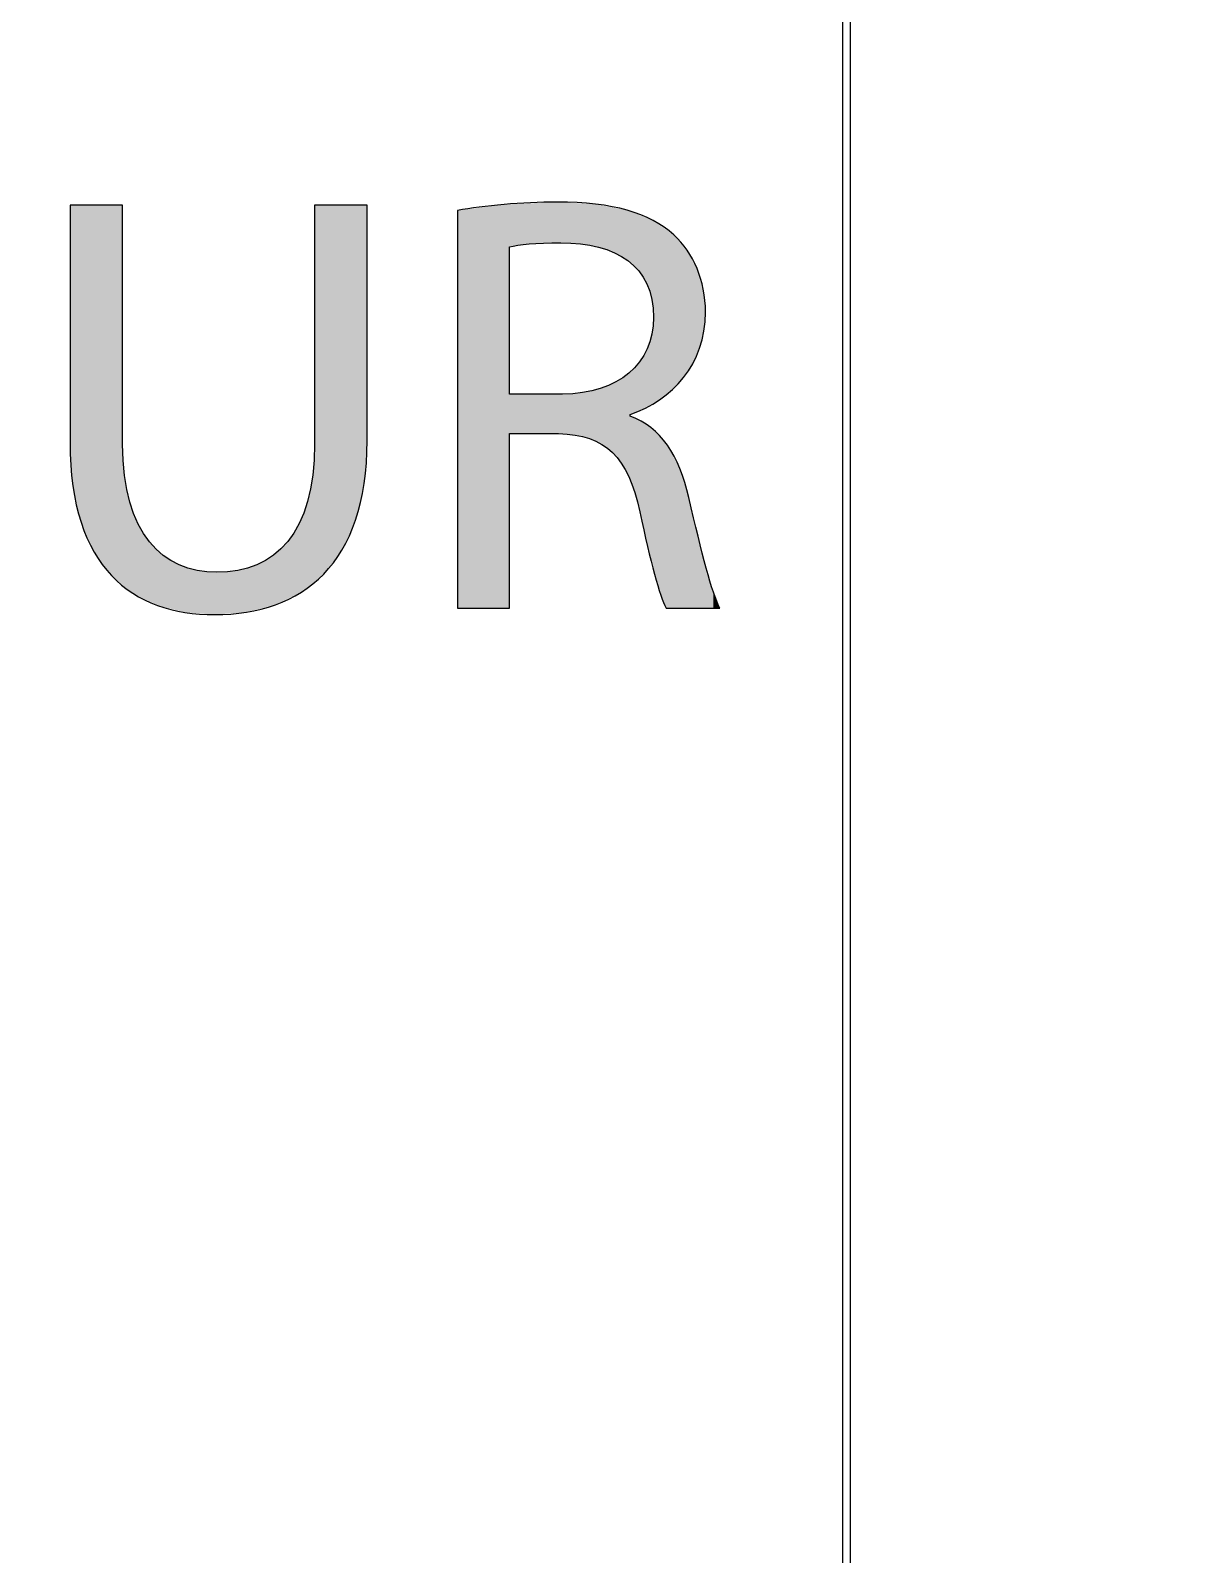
# Model space of a CAD drawing. Extents: x 0 to 360, y -268 to 0.
# Drawn here: x 318.89 to 324.74, y -195.15 to -187.51 of the extents above; entities that cross this region are included whole.
import ezdxf

# ---------------------------------------------------------------- set-up
doc = ezdxf.new("R2010")
doc.units = 0
doc.layers.add('LAYER_1', color=7, linetype='CONTINUOUS')

# ---------------------------------------------------------------- blocks, each defined once
blk = doc.blocks.new('*U396')
at = {"layer": 'LAYER_1', "color": 250}
for points in [[(319.0858, -189.571), (319.0858, -188.3811), (319.1, -189.789)], [(319.1, -189.789), (319.1, -188.3811), (319.141, -189.9717)], [(319.141, -189.9717), (319.141, -188.3811), (319.1708, -190.0504)], [(319.1708, -190.0504), (319.1708, -188.3811), (319.2064, -190.1211)], [(319.2064, -190.1211), (319.2064, -188.3811), (319.2474, -190.1839)], [(319.2474, -190.1839), (319.2474, -188.3811), (319.2936, -190.239)], [(319.2936, -190.239), (319.2936, -188.3811), (319.3447, -190.2868)], [(319.3447, -190.2868), (319.3447, -188.3811), (319.3497, -190.2905)], [(319.3497, -190.2905), (319.3497, -189.5803), (319.3588, -190.2972)], [(320.3122, -190.2732), (320.3045, -189.7141), (320.3122, -189.5803)], [(319.3588, -190.2972), (319.3588, -189.737), (319.3853, -190.3166)], [(320.3033, -190.2812), (320.2771, -189.8678), (320.3033, -189.7353)], [(320.3045, -190.2803), (320.3033, -189.7353), (320.3045, -189.7141)], [(319.3853, -190.3166), (319.3853, -189.8703), (319.4002, -190.3275)], [(319.4002, -190.3275), (319.4002, -189.9094), (319.4276, -190.3409)], [(320.2771, -190.3), (320.246, -189.9492), (320.2771, -189.8678)], [(319.4276, -190.3409), (319.4276, -189.981), (319.484, -190.3687)], [(320.2349, -190.3277), (320.1777, -190.0676), (320.2349, -189.9784)], [(320.246, -190.3223), (320.2349, -189.9784), (320.246, -189.9492)], [(319.484, -190.3687), (319.484, -190.0698), (319.5238, -190.3883)], [(320.1777, -190.3556), (320.116, -190.127), (320.1777, -190.0676)], [(319.5238, -190.3883), (319.5238, -190.1089), (319.5531, -190.3958)], [(319.5531, -190.3958), (319.5531, -190.1376), (319.6334, -190.4162)], [(320.1066, -190.3881), (320.0227, -190.1843), (320.1066, -190.1361)], [(320.116, -190.3857), (320.1066, -190.1361), (320.116, -190.127)], [(319.6334, -190.4162), (319.6334, -190.1851), (319.6619, -190.4234)], [(319.6619, -190.4234), (319.6619, -190.194), (319.7232, -190.428)], [(319.7232, -190.428), (319.7232, -190.213), (319.812, -190.4347)], [(319.9271, -190.426), (319.821, -190.2222), (319.9271, -190.2128)], [(319.9705, -190.4227), (319.9271, -190.2128), (319.9705, -190.1999)], [(320.0227, -190.4094), (319.9705, -190.1999), (320.0227, -190.1843)]]:
    blk.add_solid(points, dxfattribs=at)
at = {"layer": 'LAYER_1', "color": 250, "extrusion": (0, 0, -1)}
for points in [[(-319.1, -189.789), (-319.0858, -188.3811), (-319.1, -188.3811)], [(-319.141, -189.9717), (-319.1, -188.3811), (-319.141, -188.3811)], [(-319.1708, -190.0504), (-319.141, -188.3811), (-319.1708, -188.3811)], [(-319.2064, -190.1211), (-319.1708, -188.3811), (-319.2064, -188.3811)], [(-319.2474, -190.1839), (-319.2064, -188.3811), (-319.2474, -188.3811)], [(-319.2936, -190.239), (-319.2474, -188.3811), (-319.2936, -188.3811)], [(-319.3447, -190.2868), (-319.2936, -188.3811), (-319.3447, -188.3811)], [(-319.3497, -190.2905), (-319.3447, -188.3811), (-319.3497, -188.3811)], [(-320.3122, -190.2732), (-320.3122, -188.3811), (-320.3581, -190.2312)], [(-320.3581, -190.2312), (-320.3122, -188.3811), (-320.3581, -188.3811)], [(-320.3581, -190.2312), (-320.3581, -188.3811), (-320.4066, -190.1748)], [(-320.4066, -190.1748), (-320.3581, -188.3811), (-320.4066, -188.3811)], [(-320.4066, -190.1748), (-320.4066, -188.3811), (-320.4497, -190.111)], [(-320.4497, -190.111), (-320.4066, -188.3811), (-320.4497, -188.3811)], [(-320.4497, -190.111), (-320.4497, -188.3811), (-320.487, -190.0396)], [(-320.487, -190.0396), (-320.4497, -188.3811), (-320.487, -188.3811)], [(-320.487, -190.0396), (-320.487, -188.3811), (-320.5183, -189.9603)], [(-320.5183, -189.9603), (-320.487, -188.3811), (-320.5183, -188.3811)], [(-320.5183, -189.9603), (-320.5183, -188.3811), (-320.5431, -189.8731)], [(-320.5431, -189.8731), (-320.5183, -188.3811), (-320.5431, -188.3811)], [(-320.5431, -189.8731), (-320.5431, -188.3811), (-320.5612, -189.7778)], [(-320.5612, -189.7778), (-320.5431, -188.3811), (-320.5612, -188.3811)], [(-320.5612, -189.7778), (-320.5612, -188.3811), (-320.5761, -189.5621)], [(-320.5761, -189.5621), (-320.5612, -188.3811), (-320.5761, -188.3811)], [(-319.3588, -190.2972), (-319.3497, -189.5803), (-319.3588, -189.737)], [(-319.3853, -190.3166), (-319.3588, -189.737), (-319.3853, -189.8703)], [(-320.3033, -190.2812), (-320.3033, -189.7353), (-320.3045, -190.2803)], [(-320.3045, -190.2803), (-320.3045, -189.7141), (-320.3122, -190.2732)], [(-319.4002, -190.3275), (-319.3853, -189.8703), (-319.4002, -189.9094)], [(-319.4276, -190.3409), (-319.4002, -189.9094), (-319.4276, -189.981)], [(-320.2771, -190.3), (-320.2771, -189.8678), (-320.3033, -190.2812)], [(-319.484, -190.3687), (-319.4276, -189.981), (-319.484, -190.0698)], [(-320.2349, -190.3277), (-320.2349, -189.9784), (-320.246, -190.3223)], [(-320.246, -190.3223), (-320.246, -189.9492), (-320.2771, -190.3)], [(-319.5238, -190.3883), (-319.484, -190.0698), (-319.5238, -190.1089)], [(-320.1777, -190.3556), (-320.1777, -190.0676), (-320.2349, -190.3277)], [(-319.5531, -190.3958), (-319.5238, -190.1089), (-319.5531, -190.1376)], [(-319.6334, -190.4162), (-319.5531, -190.1376), (-319.6334, -190.1851)], [(-320.1066, -190.3881), (-320.1066, -190.1361), (-320.116, -190.3857)], [(-320.116, -190.3857), (-320.116, -190.127), (-320.1777, -190.3556)], [(-319.6619, -190.4234), (-319.6334, -190.1851), (-319.6619, -190.194)], [(-319.7232, -190.428), (-319.6619, -190.194), (-319.7232, -190.213)], [(-319.812, -190.4347), (-319.7232, -190.213), (-319.812, -190.2213)], [(-319.812, -190.4347), (-319.812, -190.2213), (-319.821, -190.434)], [(-319.821, -190.434), (-319.812, -190.2213), (-319.821, -190.2222)], [(-319.821, -190.434), (-319.821, -190.2222), (-319.9271, -190.426)], [(-319.9271, -190.426), (-319.9271, -190.2128), (-319.9705, -190.4227)], [(-319.9705, -190.4227), (-319.9705, -190.1999), (-320.0227, -190.4094)], [(-320.0227, -190.4094), (-320.0227, -190.1843), (-320.1066, -190.3881)]]:
    blk.add_solid(points, dxfattribs=at)
blk = doc.blocks.new('*U397')
at = {"layer": 'LAYER_1', "color": 250}
for points in [[(321.2628, -190.402), (321.0295, -188.408), (321.2628, -188.3779)], [(321.2899, -190.402), (321.2628, -188.3779), (321.2899, -188.3767)], [(321.3315, -188.5825), (321.2899, -188.3767), (321.3315, -188.3748)], [(321.3886, -188.5759), (321.3315, -188.3748), (321.3886, -188.3723)], [(321.4608, -188.5715), (321.3886, -188.3723), (321.4608, -188.369)], [(321.5297, -188.5702), (321.4608, -188.369), (321.5297, -188.3659)], [(321.5476, -188.5699), (321.5476, -188.3669), (321.5566, -188.5704)], [(321.5566, -188.5704), (321.5566, -188.3674), (321.6077, -188.5731)], [(321.6077, -188.5731), (321.6077, -188.3701), (321.619, -188.5738)], [(321.619, -188.5738), (321.619, -188.3707), (321.647, -188.5753)], [(321.647, -188.5753), (321.647, -188.3721), (321.6563, -188.5767)], [(321.6563, -188.5767), (321.6563, -188.3726), (321.6912, -188.5818)], [(321.6912, -188.5818), (321.6912, -188.3745), (321.6932, -188.5821)], [(321.6932, -188.5821), (321.6932, -188.3746), (321.7023, -188.5841)], [(321.7023, -188.5841), (321.7023, -188.3751), (321.7215, -188.5883)], [(321.7215, -188.5883), (321.7215, -188.3761), (321.7369, -188.5917)], [(321.7369, -188.5917), (321.7369, -188.379), (321.7456, -188.5944)], [(321.7456, -188.5944), (321.7456, -188.3807), (321.7533, -188.5967)], [(321.7533, -188.5967), (321.7533, -188.3822), (321.7779, -188.6042)], [(321.7779, -188.6042), (321.7779, -188.3869), (321.786, -188.6075)], [(321.786, -188.6075), (321.786, -188.3885), (321.8063, -188.6156)], [(321.8063, -188.6156), (321.8063, -188.3924), (321.8162, -188.6196)], [(321.8162, -188.6196), (321.8162, -188.3943), (321.8236, -188.6234)], [(321.8236, -188.6234), (321.8236, -188.3957), (321.8509, -188.6377)], [(321.8509, -188.6377), (321.8509, -188.401), (321.8516, -188.638)], [(321.8516, -188.638), (321.8516, -188.4011), (321.858, -188.6423)], [(321.858, -188.6423), (321.858, -188.4023), (321.8806, -188.6573)], [(321.8806, -188.6573), (321.8806, -188.4067), (321.8838, -188.6594)], [(321.8838, -188.6594), (321.8838, -188.4079), (321.8881, -188.663)], [(321.8881, -188.663), (321.8881, -188.4097), (321.8893, -188.664)], [(321.8893, -188.664), (321.8893, -188.4101), (321.8956, -188.6693)], [(321.8956, -188.6693), (321.8956, -188.4126), (321.9128, -188.6838)], [(321.9128, -188.6838), (321.9128, -188.4194), (321.9173, -188.6887)], [(321.9173, -188.6887), (321.9173, -188.4212), (321.9188, -188.6903)], [(321.9188, -188.6903), (321.9188, -188.4218), (321.9384, -188.7114)], [(321.9384, -188.7114), (321.9384, -188.4296), (321.942, -188.7163)], [(321.942, -188.7163), (321.942, -188.431), (321.9438, -188.7189)], [(321.9438, -188.7189), (321.9438, -188.4317), (321.9502, -188.7277)], [(321.9502, -188.7277), (321.9502, -188.4342), (321.9605, -188.7421)], [(321.9605, -188.7421), (321.9605, -188.4383), (321.9631, -188.7469)], [(321.9631, -188.7469), (321.9631, -188.4393), (321.9722, -188.7635)], [(321.9722, -188.7635), (321.9722, -188.4429), (321.9789, -188.776)], [(321.9789, -188.776), (321.9789, -188.4456), (321.9807, -188.7805)], [(321.9807, -188.7805), (321.9807, -188.4463), (321.9935, -188.8132)], [(321.9935, -188.8132), (321.9935, -188.4513), (321.9945, -188.8172)], [(321.9945, -188.8172), (321.9945, -188.4518), (321.9993, -188.8354)], [(321.9993, -188.8354), (321.9993, -188.4537), (322.0041, -188.8536)], [(322.0041, -188.8536), (322.0041, -188.4555), (322.0046, -188.857)], [(322.0046, -188.857), (322.0046, -188.4557), (322.0105, -188.8973)], [(322.0105, -188.8973), (322.0105, -188.4581), (322.0105, -188.8975)], [(322.0105, -188.8975), (322.0105, -188.4581), (322.0107, -188.9003)], [(322.0107, -188.9003), (322.0107, -188.4582), (322.0127, -188.9447)], [(322.0127, -189.3749), (322.0107, -188.9871), (322.0127, -188.9447)], [(322.0105, -189.3762), (322.0046, -189.0275), (322.0105, -188.9881)], [(322.0107, -189.3761), (322.0105, -188.9879), (322.0107, -188.9871)], [(322.0105, -189.3762), (322.0105, -188.9881), (322.0105, -188.9879)], [(321.9935, -189.3861), (321.9807, -189.1021), (321.9935, -189.0686)], [(321.9945, -189.3855), (321.9935, -189.0686), (321.9945, -189.0658)], [(321.9993, -189.3827), (321.9945, -189.0658), (321.9993, -189.0476)], [(322.0041, -189.38), (321.9993, -189.0476), (322.0041, -189.0294)], [(322.0046, -189.3797), (322.0041, -189.0294), (322.0046, -189.0275)], [(321.9384, -189.4126), (321.9188, -189.1949), (321.9384, -189.1718)], [(321.942, -189.4112), (321.9384, -189.1718), (321.942, -189.1676)], [(321.9438, -189.4104), (321.942, -189.1676), (321.9438, -189.1648)], [(321.9502, -189.4077), (321.9438, -189.1648), (321.9502, -189.1554)], [(321.9605, -189.4034), (321.9502, -189.1554), (321.9605, -189.1399)], [(321.9631, -189.4023), (321.9605, -189.1399), (321.9631, -189.136)], [(321.9722, -189.3986), (321.9631, -189.136), (321.9722, -189.1186)], [(321.9789, -189.3947), (321.9722, -189.1186), (321.9789, -189.1055)], [(321.9807, -189.3936), (321.9789, -189.1055), (321.9807, -189.1021)], [(321.8509, -189.6746), (321.8236, -189.2679), (321.8509, -189.2513)], [(321.8516, -189.6757), (321.8509, -189.2513), (321.8516, -189.2509)], [(321.8509, -189.6746), (321.8509, -189.2513), (321.8516, -189.6757)], [(321.858, -189.6873), (321.8516, -189.2509), (321.858, -189.247)], [(321.8516, -189.6757), (321.8516, -189.2509), (321.858, -189.6873)], [(321.8806, -189.7278), (321.858, -189.247), (321.8806, -189.2298)], [(321.858, -189.6873), (321.858, -189.247), (321.8806, -189.7278)], [(321.8838, -189.7335), (321.8806, -189.2298), (321.8838, -189.2274)], [(321.8806, -189.7278), (321.8806, -189.2298), (321.8838, -189.7335)], [(321.8881, -189.7413), (321.8838, -189.2274), (321.8881, -189.2241)], [(321.8838, -189.7335), (321.8838, -189.2274), (321.8881, -189.7413)], [(321.8893, -189.7444), (321.8881, -189.2241), (321.8893, -189.2232)], [(321.8881, -189.7413), (321.8881, -189.2241), (321.8893, -189.7444)], [(321.8956, -189.761), (321.8893, -189.2232), (321.8956, -189.2172)], [(321.8893, -189.7444), (321.8893, -189.2232), (321.8956, -189.761)], [(321.9128, -189.4233), (321.8956, -189.2172), (321.9128, -189.201)], [(321.9173, -189.4214), (321.9128, -189.201), (321.9173, -189.1967)], [(321.9188, -189.4208), (321.9173, -189.1967), (321.9188, -189.1949)], [(321.5359, -189.5262), (321.5359, -189.3285), (321.5476, -189.5274)], [(321.5476, -189.5274), (321.5476, -189.3285), (321.5566, -189.5282)], [(321.6077, -189.5332), (321.5566, -189.3285), (321.6077, -189.3267)], [(321.5566, -189.5282), (321.5566, -189.3285), (321.6077, -189.5332)], [(321.619, -189.5343), (321.6077, -189.3267), (321.619, -189.3255)], [(321.6077, -189.5332), (321.6077, -189.3267), (321.619, -189.5343)], [(321.647, -189.5412), (321.619, -189.3255), (321.647, -189.3225)], [(321.619, -189.5343), (321.619, -189.3255), (321.647, -189.5412)], [(321.6563, -189.5435), (321.647, -189.3225), (321.6563, -189.3215)], [(321.647, -189.5412), (321.647, -189.3225), (321.6563, -189.5435)], [(321.6912, -189.5522), (321.6563, -189.3215), (321.6912, -189.3149)], [(321.6563, -189.5435), (321.6563, -189.3215), (321.6912, -189.5522)], [(321.6932, -189.5531), (321.6912, -189.3149), (321.6932, -189.3146)], [(321.6912, -189.5522), (321.6912, -189.3149), (321.6932, -189.5531)], [(321.7023, -189.5573), (321.6932, -189.3146), (321.7023, -189.3129)], [(321.6932, -189.5531), (321.6932, -189.3146), (321.7023, -189.5573)], [(321.7215, -189.5662), (321.7023, -189.3129), (321.7215, -189.3076)], [(321.7023, -189.5573), (321.7023, -189.3129), (321.7215, -189.5662)], [(321.7369, -189.5733), (321.7215, -189.3076), (321.7369, -189.3034)], [(321.7215, -189.5662), (321.7215, -189.3076), (321.7369, -189.5733)], [(321.7456, -189.5774), (321.7369, -189.3034), (321.7456, -189.301)], [(321.7369, -189.5733), (321.7369, -189.3034), (321.7456, -189.5774)], [(321.7533, -189.581), (321.7456, -189.301), (321.7533, -189.2981)], [(321.7456, -189.5774), (321.7456, -189.301), (321.7533, -189.581)], [(321.7779, -189.5998), (321.7533, -189.2981), (321.7779, -189.289)], [(321.7533, -189.581), (321.7533, -189.2981), (321.7779, -189.5998)], [(321.786, -189.606), (321.7779, -189.289), (321.786, -189.286)], [(321.7779, -189.5998), (321.7779, -189.289), (321.786, -189.606)], [(321.8063, -189.6215), (321.786, -189.286), (321.8063, -189.2762)], [(321.786, -189.606), (321.786, -189.286), (321.8063, -189.6215)], [(321.8162, -189.6333), (321.8063, -189.2762), (321.8162, -189.2715)], [(321.8063, -189.6215), (321.8063, -189.2762), (321.8162, -189.6333)], [(321.8236, -189.642), (321.8162, -189.2715), (321.8236, -189.2679)], [(321.8162, -189.6333), (321.8162, -189.2715), (321.8236, -189.642)], [(321.8236, -189.642), (321.8236, -189.2679), (321.8509, -189.6746)], [(321.8956, -189.761), (321.8956, -189.4394), (321.9128, -189.8066)], [(321.9128, -189.8066), (321.9128, -189.4471), (321.9173, -189.8186)], [(321.9173, -189.8186), (321.9173, -189.4491), (321.9188, -189.8225)], [(321.9188, -189.8225), (321.9188, -189.4498), (321.9384, -189.8981)], [(321.9384, -189.8981), (321.9384, -189.4585), (321.942, -189.9119)], [(321.942, -189.9119), (321.942, -189.4601), (321.9438, -189.919)], [(321.9438, -189.919), (321.9438, -189.4609), (321.9502, -189.9461)], [(321.9502, -189.9461), (321.9502, -189.4638), (321.9605, -189.9901)], [(321.9605, -189.9901), (321.9605, -189.4706), (321.9631, -190.0013)], [(321.9631, -190.0013), (321.9631, -189.4723), (321.9722, -190.0398)], [(321.9722, -190.0398), (321.9722, -189.4783), (321.9789, -190.0686)], [(321.9789, -190.0686), (321.9789, -189.4828), (321.9807, -190.0762)], [(321.9807, -190.0762), (321.9807, -189.484), (321.9935, -190.1307)], [(321.9935, -190.1307), (321.9935, -189.4924), (321.9945, -190.1352)], [(321.9945, -190.1352), (321.9945, -189.4931), (321.9993, -190.1556)], [(321.9993, -190.1556), (321.9993, -189.4963), (322.0041, -190.1759)], [(322.0041, -190.1759), (322.0041, -189.5007), (322.0046, -190.178)], [(322.0046, -190.178), (322.0046, -189.5011), (322.0105, -190.2033)], [(322.0105, -190.2033), (322.0105, -189.5066), (322.0105, -190.2034)], [(322.0105, -190.2034), (322.0105, -189.5066), (322.0107, -190.204)], [(322.0107, -190.204), (322.0107, -189.5067), (322.0127, -190.2127)], [(322.0127, -190.2127), (322.0127, -189.5086), (322.0174, -190.2326)], [(322.0174, -190.2326), (322.0174, -189.5129), (322.0432, -190.319)], [(322.0432, -190.319), (322.0432, -189.5367), (322.0433, -190.3192)], [(322.0433, -190.3192), (322.0433, -189.5368), (322.0485, -190.3367)], [(322.0485, -190.3367), (322.0485, -189.5432), (322.0754, -190.402)]]:
    blk.add_solid(points, dxfattribs=at)
at = {"layer": 'LAYER_1', "color": 250, "extrusion": (0, 0, -1)}
for points in [[(-321.0295, -190.402), (-321.0295, -188.408), (-321.2628, -190.402)], [(-321.2628, -190.402), (-321.2628, -188.3779), (-321.2899, -190.402)], [(-321.2899, -188.5909), (-321.2899, -188.3767), (-321.3315, -188.5825)], [(-321.3315, -188.5825), (-321.3315, -188.3748), (-321.3886, -188.5759)], [(-321.3886, -188.5759), (-321.3886, -188.3723), (-321.4608, -188.5715)], [(-321.4608, -188.5715), (-321.4608, -188.369), (-321.5297, -188.5702)], [(-321.5297, -188.5702), (-321.5297, -188.3659), (-321.5359, -188.5701)], [(-321.5359, -188.5701), (-321.5297, -188.3659), (-321.5359, -188.3663)], [(-321.5359, -188.5701), (-321.5359, -188.3663), (-321.5476, -188.5699)], [(-321.5476, -188.5699), (-321.5359, -188.3663), (-321.5476, -188.3669)], [(-321.5566, -188.5704), (-321.5476, -188.3669), (-321.5566, -188.3674)], [(-321.6077, -188.5731), (-321.5566, -188.3674), (-321.6077, -188.3701)], [(-321.619, -188.5738), (-321.6077, -188.3701), (-321.619, -188.3707)], [(-321.647, -188.5753), (-321.619, -188.3707), (-321.647, -188.3721)], [(-321.6563, -188.5767), (-321.647, -188.3721), (-321.6563, -188.3726)], [(-321.6912, -188.5818), (-321.6563, -188.3726), (-321.6912, -188.3745)], [(-321.6932, -188.5821), (-321.6912, -188.3745), (-321.6932, -188.3746)], [(-321.7023, -188.5841), (-321.6932, -188.3746), (-321.7023, -188.3751)], [(-321.7215, -188.5883), (-321.7023, -188.3751), (-321.7215, -188.3761)], [(-321.7369, -188.5917), (-321.7215, -188.3761), (-321.7369, -188.379)], [(-321.7456, -188.5944), (-321.7369, -188.379), (-321.7456, -188.3807)], [(-321.7533, -188.5967), (-321.7456, -188.3807), (-321.7533, -188.3822)], [(-321.7779, -188.6042), (-321.7533, -188.3822), (-321.7779, -188.3869)], [(-321.786, -188.6075), (-321.7779, -188.3869), (-321.786, -188.3885)], [(-321.8063, -188.6156), (-321.786, -188.3885), (-321.8063, -188.3924)], [(-321.8162, -188.6196), (-321.8063, -188.3924), (-321.8162, -188.3943)], [(-321.8236, -188.6234), (-321.8162, -188.3943), (-321.8236, -188.3957)], [(-321.8509, -188.6377), (-321.8236, -188.3957), (-321.8509, -188.401)], [(-321.8516, -188.638), (-321.8509, -188.401), (-321.8516, -188.4011)], [(-321.858, -188.6423), (-321.8516, -188.4011), (-321.858, -188.4023)], [(-321.8806, -188.6573), (-321.858, -188.4023), (-321.8806, -188.4067)], [(-321.8838, -188.6594), (-321.8806, -188.4067), (-321.8838, -188.4079)], [(-321.8881, -188.663), (-321.8838, -188.4079), (-321.8881, -188.4097)], [(-321.8893, -188.664), (-321.8881, -188.4097), (-321.8893, -188.4101)], [(-321.8956, -188.6693), (-321.8893, -188.4101), (-321.8956, -188.4126)], [(-321.9128, -188.6838), (-321.8956, -188.4126), (-321.9128, -188.4194)], [(-321.9173, -188.6887), (-321.9128, -188.4194), (-321.9173, -188.4212)], [(-321.9188, -188.6903), (-321.9173, -188.4212), (-321.9188, -188.4218)], [(-321.9384, -188.7114), (-321.9188, -188.4218), (-321.9384, -188.4296)], [(-321.942, -188.7163), (-321.9384, -188.4296), (-321.942, -188.431)], [(-321.9438, -188.7189), (-321.942, -188.431), (-321.9438, -188.4317)], [(-321.9502, -188.7277), (-321.9438, -188.4317), (-321.9502, -188.4342)], [(-321.9605, -188.7421), (-321.9502, -188.4342), (-321.9605, -188.4383)], [(-321.9631, -188.7469), (-321.9605, -188.4383), (-321.9631, -188.4393)], [(-321.9722, -188.7635), (-321.9631, -188.4393), (-321.9722, -188.4429)], [(-321.9789, -188.776), (-321.9722, -188.4429), (-321.9789, -188.4456)], [(-321.9807, -188.7805), (-321.9789, -188.4456), (-321.9807, -188.4463)], [(-321.9935, -188.8132), (-321.9807, -188.4463), (-321.9935, -188.4513)], [(-321.9945, -188.8172), (-321.9935, -188.4513), (-321.9945, -188.4518)], [(-321.9993, -188.8354), (-321.9945, -188.4518), (-321.9993, -188.4537)], [(-322.0041, -188.8536), (-321.9993, -188.4537), (-322.0041, -188.4555)], [(-322.0046, -188.857), (-322.0041, -188.4555), (-322.0046, -188.4557)], [(-322.0105, -188.8973), (-322.0046, -188.4557), (-322.0105, -188.4581)], [(-322.0105, -188.8975), (-322.0105, -188.4581), (-322.0105, -188.4581)], [(-322.0107, -188.9003), (-322.0105, -188.4581), (-322.0107, -188.4582)], [(-322.0127, -188.9447), (-322.0107, -188.4582), (-322.0127, -188.4596)], [(-322.0127, -189.3749), (-322.0127, -188.4596), (-322.0174, -189.3722)], [(-322.0174, -189.3722), (-322.0127, -188.4596), (-322.0174, -188.4629)], [(-322.0174, -189.3722), (-322.0174, -188.4629), (-322.0432, -189.3571)], [(-322.0432, -189.3571), (-322.0174, -188.4629), (-322.0432, -188.4808)], [(-322.0432, -189.3571), (-322.0432, -188.4808), (-322.0433, -189.3571)], [(-322.0433, -189.3571), (-322.0432, -188.4808), (-322.0433, -188.4809)], [(-322.0433, -189.3571), (-322.0433, -188.4809), (-322.0485, -189.353)], [(-322.0485, -189.353), (-322.0433, -188.4809), (-322.0485, -188.4845)], [(-322.0485, -189.353), (-322.0485, -188.4845), (-322.0754, -189.3316)], [(-322.0754, -189.3316), (-322.0485, -188.4845), (-322.0754, -188.5033)], [(-322.0754, -189.3316), (-322.0754, -188.5033), (-322.082, -189.3264)], [(-322.082, -189.3264), (-322.0754, -188.5033), (-322.082, -188.5078)], [(-322.082, -189.3264), (-322.082, -188.5078), (-322.1074, -189.3062)], [(-322.1074, -189.3062), (-322.082, -188.5078), (-322.1074, -188.5255)], [(-322.1074, -189.3062), (-322.1074, -188.5255), (-322.1147, -189.2984)], [(-322.1147, -189.2984), (-322.1074, -188.5255), (-322.1147, -188.5306)], [(-322.1147, -189.2984), (-322.1147, -188.5306), (-322.145, -189.2657)], [(-322.145, -189.2657), (-322.1147, -188.5306), (-322.145, -188.5654)], [(-322.145, -189.2657), (-322.145, -188.5654), (-322.1632, -189.2461)], [(-322.1632, -189.2461), (-322.145, -188.5654), (-322.1632, -188.5863)], [(-322.1632, -189.2461), (-322.1632, -188.5863), (-322.181, -189.2193)], [(-322.181, -189.2193), (-322.1632, -188.5863), (-322.181, -188.6068)], [(-322.181, -189.2193), (-322.181, -188.6068), (-322.1898, -189.2061)], [(-322.1898, -189.2061), (-322.181, -188.6068), (-322.1898, -188.6229)], [(-322.1898, -189.2061), (-322.1898, -188.6229), (-322.2091, -189.177)], [(-322.2091, -189.177), (-322.1898, -188.6229), (-322.2091, -188.6584)], [(-322.2091, -189.177), (-322.2091, -188.6584), (-322.2309, -189.128)], [(-322.2309, -189.128), (-322.2091, -188.6584), (-322.2309, -188.6984)], [(-322.2309, -189.128), (-322.2309, -188.6984), (-322.2437, -189.0991)], [(-322.2437, -189.0991), (-322.2309, -188.6984), (-322.2437, -188.7412)], [(-322.2437, -189.0991), (-322.2437, -188.7412), (-322.2623, -189.0257)], [(-322.2623, -189.0257), (-322.2437, -188.7412), (-322.2623, -188.8029)], [(-322.2623, -189.0257), (-322.2623, -188.8029), (-322.2656, -189.0127)], [(-322.2656, -189.0127), (-322.2623, -188.8029), (-322.2656, -188.8377)], [(-322.2656, -189.0127), (-322.2656, -188.8377), (-322.2732, -188.9178)], [(-322.0105, -189.3762), (-322.0105, -188.9879), (-322.0107, -189.3761)], [(-322.0105, -189.3762), (-322.0105, -188.9881), (-322.0105, -189.3762)], [(-322.0107, -189.3761), (-322.0107, -188.9871), (-322.0127, -189.3749)], [(-321.9935, -189.3861), (-321.9935, -189.0686), (-321.9945, -189.3855)], [(-321.9945, -189.3855), (-321.9945, -189.0658), (-321.9993, -189.3827)], [(-321.9993, -189.3827), (-321.9993, -189.0476), (-322.0041, -189.38)], [(-322.0041, -189.38), (-322.0041, -189.0294), (-322.0046, -189.3797)], [(-322.0046, -189.3797), (-322.0046, -189.0275), (-322.0105, -189.3762)], [(-321.9384, -189.4126), (-321.9384, -189.1718), (-321.942, -189.4112)], [(-321.942, -189.4112), (-321.942, -189.1676), (-321.9438, -189.4104)], [(-321.9438, -189.4104), (-321.9438, -189.1648), (-321.9502, -189.4077)], [(-321.9502, -189.4077), (-321.9502, -189.1554), (-321.9605, -189.4034)], [(-321.9605, -189.4034), (-321.9605, -189.1399), (-321.9631, -189.4023)], [(-321.9631, -189.4023), (-321.9631, -189.136), (-321.9722, -189.3986)], [(-321.9722, -189.3986), (-321.9722, -189.1186), (-321.9789, -189.3947)], [(-321.9789, -189.3947), (-321.9789, -189.1055), (-321.9807, -189.3936)], [(-321.9807, -189.3936), (-321.9807, -189.1021), (-321.9935, -189.3861)], [(-321.8956, -189.4305), (-321.8956, -189.2172), (-321.9128, -189.4233)], [(-321.9128, -189.4233), (-321.9128, -189.201), (-321.9173, -189.4214)], [(-321.9173, -189.4214), (-321.9173, -189.1967), (-321.9188, -189.4208)], [(-321.9188, -189.4208), (-321.9188, -189.1949), (-321.9384, -189.4126)], [(-321.2899, -189.5262), (-321.2899, -189.3285), (-321.3315, -189.5262)], [(-321.3315, -189.5262), (-321.2899, -189.3285), (-321.3315, -189.3285)], [(-321.3315, -189.5262), (-321.3315, -189.3285), (-321.3886, -189.5262)], [(-321.3886, -189.5262), (-321.3315, -189.3285), (-321.3886, -189.3285)], [(-321.3886, -189.5262), (-321.3886, -189.3285), (-321.4608, -189.5262)], [(-321.4608, -189.5262), (-321.3886, -189.3285), (-321.4608, -189.3285)], [(-321.4608, -189.5262), (-321.4608, -189.3285), (-321.5297, -189.5262)], [(-321.5297, -189.5262), (-321.4608, -189.3285), (-321.5297, -189.3285)], [(-321.5297, -189.5262), (-321.5297, -189.3285), (-321.5359, -189.5262)], [(-321.5359, -189.5262), (-321.5297, -189.3285), (-321.5359, -189.3285)], [(-321.5476, -189.5274), (-321.5359, -189.3285), (-321.5476, -189.3285)], [(-321.5566, -189.5282), (-321.5476, -189.3285), (-321.5566, -189.3285)], [(-321.9128, -189.8066), (-321.8956, -189.4394), (-321.9128, -189.4471)], [(-321.9173, -189.8186), (-321.9128, -189.4471), (-321.9173, -189.4491)], [(-321.9188, -189.8225), (-321.9173, -189.4491), (-321.9188, -189.4498)], [(-321.9384, -189.8981), (-321.9188, -189.4498), (-321.9384, -189.4585)], [(-321.942, -189.9119), (-321.9384, -189.4585), (-321.942, -189.4601)], [(-321.9438, -189.919), (-321.942, -189.4601), (-321.9438, -189.4609)], [(-321.9502, -189.9461), (-321.9438, -189.4609), (-321.9502, -189.4638)], [(-321.9605, -189.9901), (-321.9502, -189.4638), (-321.9605, -189.4706)], [(-321.9631, -190.0013), (-321.9605, -189.4706), (-321.9631, -189.4723)], [(-321.9722, -190.0398), (-321.9631, -189.4723), (-321.9722, -189.4783)], [(-321.9789, -190.0686), (-321.9722, -189.4783), (-321.9789, -189.4828)], [(-321.9807, -190.0762), (-321.9789, -189.4828), (-321.9807, -189.484)], [(-321.9935, -190.1307), (-321.9807, -189.484), (-321.9935, -189.4924)], [(-321.9945, -190.1352), (-321.9935, -189.4924), (-321.9945, -189.4931)], [(-321.9993, -190.1556), (-321.9945, -189.4931), (-321.9993, -189.4963)], [(-322.0041, -190.1759), (-321.9993, -189.4963), (-322.0041, -189.5007)], [(-322.0046, -190.178), (-322.0041, -189.5007), (-322.0046, -189.5011)], [(-322.0105, -190.2033), (-322.0046, -189.5011), (-322.0105, -189.5066)], [(-322.0105, -190.2034), (-322.0105, -189.5066), (-322.0105, -189.5066)], [(-322.0107, -190.204), (-322.0105, -189.5066), (-322.0107, -189.5067)], [(-322.0127, -190.2127), (-322.0107, -189.5067), (-322.0127, -189.5086)], [(-322.0174, -190.2326), (-322.0127, -189.5086), (-322.0174, -189.5129)], [(-322.0432, -190.319), (-322.0174, -189.5129), (-322.0432, -189.5367)], [(-322.0433, -190.3192), (-322.0432, -189.5367), (-322.0433, -189.5368)], [(-322.0485, -190.3367), (-322.0433, -189.5368), (-322.0485, -189.5432)], [(-322.0754, -190.402), (-322.0485, -189.5432), (-322.0754, -189.5766)], [(-322.0754, -190.402), (-322.0754, -189.5766), (-322.082, -190.402)], [(-322.082, -190.402), (-322.0754, -189.5766), (-322.082, -189.5847)], [(-322.082, -190.402), (-322.082, -189.5847), (-322.1074, -190.402)], [(-322.1074, -190.402), (-322.082, -189.5847), (-322.1074, -189.6323)], [(-322.1074, -190.402), (-322.1074, -189.6323), (-322.1147, -190.402)], [(-322.1147, -190.402), (-322.1074, -189.6323), (-322.1147, -189.6459)], [(-322.1147, -190.402), (-322.1147, -189.6459), (-322.145, -190.402)], [(-322.145, -190.402), (-322.1147, -189.6459), (-322.145, -189.7025)], [(-322.145, -190.402), (-322.145, -189.7025), (-322.1632, -190.402)], [(-322.1632, -190.402), (-322.145, -189.7025), (-322.1632, -189.7613)], [(-322.1632, -190.402), (-322.1632, -189.7613), (-322.181, -190.402)], [(-322.181, -190.402), (-322.1632, -189.7613), (-322.181, -189.819)], [(-322.181, -190.402), (-322.181, -189.819), (-322.1898, -190.402)], [(-322.1898, -190.402), (-322.181, -189.819), (-322.1898, -189.8473)], [(-322.1898, -190.402), (-322.1898, -189.8473), (-322.2091, -190.402)], [(-322.2091, -190.402), (-322.1898, -189.8473), (-322.2091, -189.9262)], [(-322.2091, -190.402), (-322.2091, -189.9262), (-322.2309, -190.402)], [(-322.2309, -190.402), (-322.2091, -189.9262), (-322.2309, -190.015)], [(-322.2309, -190.402), (-322.2309, -190.015), (-322.2437, -190.402)], [(-322.2437, -190.402), (-322.2309, -190.015), (-322.2437, -190.0675)], [(-322.2437, -190.402), (-322.2437, -190.0675), (-322.2623, -190.402)], [(-322.2623, -190.402), (-322.2437, -190.0675), (-322.2623, -190.1431)], [(-322.2623, -190.402), (-322.2623, -190.1431), (-322.2656, -190.402)], [(-322.2656, -190.402), (-322.2623, -190.1431), (-322.2656, -190.1566)], [(-322.2656, -190.402), (-322.2656, -190.1566), (-322.2732, -190.402)], [(-322.2732, -190.402), (-322.2656, -190.1566), (-322.2732, -190.1876)], [(-322.2732, -190.402), (-322.2732, -190.1876), (-322.2765, -190.402)], [(-322.2765, -190.402), (-322.2732, -190.1876), (-322.2765, -190.201)], [(-322.2765, -190.402), (-322.2765, -190.201), (-322.3127, -190.402)], [(-322.3127, -190.402), (-322.2765, -190.201), (-322.3127, -190.322)], [(-322.3127, -190.402), (-322.3127, -190.322), (-322.3455, -190.402)]]:
    blk.add_solid(points, dxfattribs=at)
blk = doc.blocks.new('BLOCK_48')
at = {"layer": 'LAYER_1'}
for points, knots in [([(319.3497, -188.3811), (319.3497, -188.3811), (319.3497, -189.5803), (319.3497, -189.5803), (319.3497, -190.0299), (319.5509, -190.2222), (319.821, -190.2222), (320.1172, -190.2222), (320.3122, -190.0241), (320.3122, -189.5803), (320.3122, -189.5803), (320.3122, -188.3811), (320.3122, -188.3811), (320.3122, -188.3811), (320.5761, -188.3811), (320.5761, -188.3811), (320.5761, -188.3811), (320.5761, -189.5621), (320.5761, -189.5621), (320.5761, -190.1829), (320.2495, -190.4347), (319.812, -190.4347), (319.3979, -190.4347), (319.0858, -190.2008), (319.0858, -189.571), (319.0858, -189.571), (319.0858, -188.3811), (319.0858, -188.3811), (319.0858, -188.3811), (319.3497, -188.3811), (319.3497, -188.3811)], [0, 0, 0, 0, 1, 1, 1, 2, 2, 2, 3, 3, 3, 4, 4, 4, 5, 5, 5, 6, 6, 6, 7, 7, 7, 8, 8, 8, 9, 9, 9, 10, 10, 10, 10]), ([(321.0295, -188.408), (321.1611, -188.3839), (321.3533, -188.3659), (321.5297, -188.3659), (321.8088, -188.3659), (321.9914, -188.4197), (322.1147, -188.5306), (322.2132, -188.6209), (322.2732, -188.7587), (322.2732, -188.9178), (322.2732, -189.1817), (322.1057, -189.3585), (321.8956, -189.4305), (321.8956, -189.4305), (321.8956, -189.4394), (321.8956, -189.4394), (322.0486, -189.4932), (322.1416, -189.6372), (322.1898, -189.8473), (322.2553, -190.1291), (322.3035, -190.3238), (322.3455, -190.402), (322.3455, -190.402), (322.0754, -190.402), (322.0754, -190.402), (322.0424, -190.342), (321.9976, -190.1712), (321.9438, -189.919), (321.8839, -189.6403), (321.773, -189.5352), (321.5359, -189.5262), (321.5359, -189.5262), (321.2899, -189.5262), (321.2899, -189.5262), (321.2899, -189.5262), (321.2899, -190.402), (321.2899, -190.402), (321.2899, -190.402), (321.0295, -190.402), (321.0295, -190.402), (321.0295, -190.402), (321.0295, -188.408), (321.0295, -188.408)], [0, 0, 0, 0, 1, 1, 1, 2, 2, 2, 3, 3, 3, 4, 4, 4, 5, 5, 5, 6, 6, 6, 7, 7, 7, 8, 8, 8, 9, 9, 9, 10, 10, 10, 11, 11, 11, 12, 12, 12, 13, 13, 13, 14, 14, 14, 14]), ([(321.2899, -189.3285), (321.2899, -189.3285), (321.5566, -189.3285), (321.5566, -189.3285), (321.8357, -189.3285), (322.0127, -189.1755), (322.0127, -188.9447), (322.0127, -188.6836), (321.8239, -188.5699), (321.5476, -188.5699), (321.4222, -188.5699), (321.3347, -188.5788), (321.2899, -188.5909), (321.2899, -188.5909), (321.2899, -189.3285), (321.2899, -189.3285)], [0, 0, 0, 0, 1, 1, 1, 2, 2, 2, 3, 3, 3, 4, 4, 4, 5, 5, 5, 5])]:
    blk.add_open_spline(points, degree=3, knots=knots, dxfattribs=at)
at = {"layer": 'LAYER_1', "color": 250}
for name in ['*U396', '*U397']:
    blk.add_blockref(name, (0, 0), dxfattribs=at)
blk = doc.blocks.new('BLOCK_20')
at = {"layer": 'LAYER_1', "color": 250}
for points in [[(323.0001, -140.0002), (307.0004, -140.0002), (307.0004, -196.0003), (323.0001, -196.0003), (323.0001, -140.0002)], [(339.0005, -196.0003), (322.9629, -196.0003), (322.9629, -140.0002), (339.0005, -140.0002), (339.0005, -196.0003)]]:
    blk.add_lwpolyline(points, dxfattribs=at)
at = {"layer": 'LAYER_1'}
blk.add_blockref('BLOCK_48', (0, 0), dxfattribs=at)
blk = doc.blocks.new('BLOCK_17')
at = {"layer": 'LAYER_1'}
blk.add_blockref('BLOCK_20', (0, 0), dxfattribs=at)

msp = doc.modelspace()

# ---------------------------------------------------------------- block references
at = {"layer": 'LAYER_1'}
msp.add_blockref('BLOCK_17', (0, 0), dxfattribs=at)

doc.saveas('drawing.dxf')
